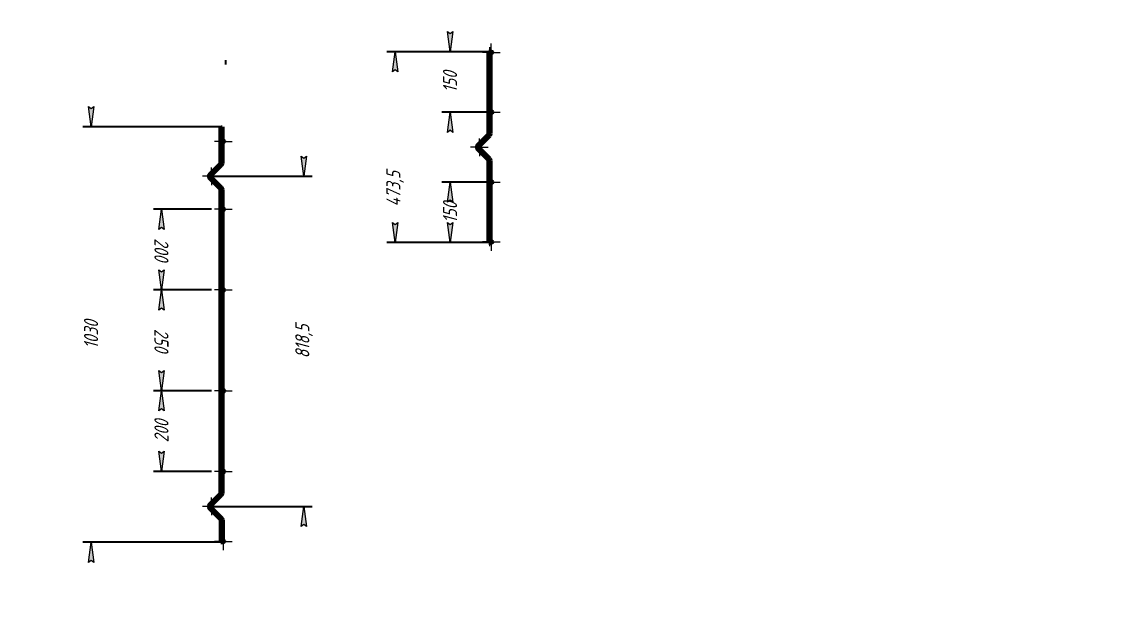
# Model space of a CAD drawing. Header units: millimetres. Extents: x 0 to 594, y 0 to 420.
# Drawn here: x 321.6 to 594, y 0 to 143.3 of the extents above; entities that cross this region are included whole.
import ezdxf

# ---------------------------------------------------------------- set-up
doc = ezdxf.new("R2010")
doc.units = ezdxf.units.MM
for name, pattern in [('K5LT_AXLED', [16.26710414886475, 11.76710414886475, -1.5, 1.5, -1.5]), ('K5LT_BASIC', [0]), ('K5LT_THIN', [0])]:
    doc.linetypes.add(name, pattern=pattern)
for name, color, linetype, true_color in [('DIM', 6, 'Continuous', 0xff00ff), ('FOR', 7, 'Continuous', 0xffffff), ('G', 3, 'Continuous', 0x00ff00), ('OSI', 2, 'Continuous', 0xffff00), ('R', 1, 'Continuous', 0xff0000)]:
    doc.layers.add(name, color=color, linetype=linetype, true_color=true_color)
doc.styles.add('KDIMTEXTSTYLE', font='GOST_AU.SHX', dxfattribs={"width": 0.96, "oblique": 15, "height": 5})
doc.dimstyles.new('KDIMSTYLE (0.10)', dxfattribs={"dimtxt": 5, "dimasz": 1, "dimexe": 2, "dimexo": 0, "dimgap": 1, "dimtad": 1, "dimlfac": 10, "dimtxsty": 'KDIMTEXTSTYLE', "dimsah": 1, "dimcen": 0, "dimdle": 1, "dimadec": 0, "dimazin": 0, "dimtfac": 0.667, "dimtmove": 0, "dimatfit": 3, "dimfxl": 1, "dimtvp": 1, "dimtolj": 1, "dimtzin": 0, "dimarcsym": 0})

# ---------------------------------------------------------------- blocks, each defined once
blk = doc.blocks.new('U43')
at = {"layer": 'OSI', "color": 30, "linetype": 'K5LT_AXLED', "lineweight": 18, "true_color": 0xff8000}
for q in [(371.5545078641412, 115.9126284037316), (369.3645078641412, 113.7226284037316), (373.7445078641413, 113.7226284037316), (371.5545078641412, 111.5326284037316)]:
    blk.add_line((371.5545078641412, 113.7226284037316), q, dxfattribs=at)
blk = doc.blocks.new('U44')
at = {"layer": 'OSI', "color": 30, "linetype": 'K5LT_AXLED', "lineweight": 18, "true_color": 0xff8000}
for q in [(368.6145078641412, 107.2376284037317), (366.4245078641412, 105.0476284037316), (370.8045078641412, 105.0476284037316), (368.6145078641412, 102.8576284037317)]:
    blk.add_line((368.6145078641412, 105.0476284037316), q, dxfattribs=at)
blk = doc.blocks.new('U45')
at = {"layer": 'OSI', "color": 30, "linetype": 'K5LT_AXLED', "lineweight": 18, "true_color": 0xff8000}
for q in [(368.6145078641412, 25.38762840373155), (366.4245078641412, 23.19762840373158), (370.8045078641412, 23.19762840373158), (368.6145078641412, 21.00762840373159)]:
    blk.add_line((368.6145078641412, 23.19762840373158), q, dxfattribs=at)
blk = doc.blocks.new('U46')
at = {"layer": 'OSI', "color": 30, "linetype": 'K5LT_AXLED', "lineweight": 18, "true_color": 0xff8000}
for q in [(371.5545078641412, 16.71262840373137), (369.3645078641412, 14.5226284037314), (373.7445078641413, 14.5226284037314), (371.5545078641412, 12.33262840373141)]:
    blk.add_line((371.5545078641412, 14.5226284037314), q, dxfattribs=at)
blk = doc.blocks.new('U47')
at = {"layer": 'OSI', "color": 30, "linetype": 'K5LT_AXLED', "lineweight": 18, "true_color": 0xff8000}
for q in [(371.5545078641412, 34.06262840373174), (369.3645078641412, 31.87262840373177), (373.7445078641413, 31.87262840373177), (371.5545078641412, 29.68262840373177)]:
    blk.add_line((371.5545078641412, 31.87262840373177), q, dxfattribs=at)
blk = doc.blocks.new('U48')
at = {"layer": 'OSI', "color": 30, "linetype": 'K5LT_AXLED', "lineweight": 18, "true_color": 0xff8000}
for q in [(438.0440949077778, 123.1426293156826), (435.8540949077778, 120.9526293156826), (440.2340949077778, 120.9526293156826), (438.0440949077778, 118.7626293156826)]:
    blk.add_line((438.0440949077778, 120.9526293156826), q, dxfattribs=at)
blk = doc.blocks.new('U49')
at = {"layer": 'OSI', "color": 30, "linetype": 'K5LT_AXLED', "lineweight": 18, "true_color": 0xff8000}
for q in [(435.1040949077777, 114.4676293156824), (432.9140949077777, 112.2776293156824), (437.2940949077777, 112.2776293156824), (435.1040949077777, 110.0876293156824)]:
    blk.add_line((435.1040949077777, 112.2776293156824), q, dxfattribs=at)
blk = doc.blocks.new('U50')
at = {"layer": 'OSI', "color": 30, "linetype": 'K5LT_AXLED', "lineweight": 18, "true_color": 0xff8000}
for q in [(435.8540949077778, 103.6026293156822), (438.0440949077778, 105.7926293156823), (440.2340949077778, 103.6026293156822), (438.0440949077778, 101.4126293156823)]:
    blk.add_line((438.0440949077778, 103.6026293156822), q, dxfattribs=at)
blk = doc.blocks.new('U51')
at = {"layer": 'OSI', "color": 30, "linetype": 'K5LT_AXLED', "lineweight": 18, "true_color": 0xff8000}
for q in [(438.0440949077778, 137.9526293156825), (435.8540949077778, 135.7626293156825), (440.2340949077778, 135.7626293156825), (438.0440949077778, 133.5726293156825)]:
    blk.add_line((438.0440949077778, 135.7626293156825), q, dxfattribs=at)
blk = doc.blocks.new('U52')
at = {"layer": 'OSI', "color": 30, "linetype": 'K5LT_AXLED', "lineweight": 18, "true_color": 0xff8000}
for q in [(438.0440949077778, 90.98262931568252), (435.8540949077778, 88.79262931568252), (440.2340949077778, 88.79262931568252), (438.0440949077778, 86.60262931568249)]:
    blk.add_line((438.0440949077778, 88.79262931568252), q, dxfattribs=at)
blk = doc.blocks.new('U72')
at = {"layer": 'OSI', "color": 30, "linetype": 'K5LT_AXLED', "lineweight": 18, "true_color": 0xff8000}
for q in [(371.5545078641412, 79.06386961541446), (369.3645078641412, 76.8738696154144), (373.7445078641412, 76.8738696154144), (371.5545078641412, 74.68386961541447)]:
    blk.add_line((371.5545078641412, 76.8738696154144), q, dxfattribs=at)
blk = doc.blocks.new('U73')
at = {"layer": 'OSI', "color": 30, "linetype": 'K5LT_AXLED', "lineweight": 18, "true_color": 0xff8000}
for q in [(369.3645078641412, 51.87296573157565), (371.5545078641412, 54.0629657315757), (373.7445078641412, 51.87296573157565), (371.5545078641412, 49.68296573157568)]:
    blk.add_line((371.5545078641412, 51.87296573157565), q, dxfattribs=at)
blk = doc.blocks.new('U74')
at = {"layer": 'OSI', "color": 30, "linetype": 'K5LT_AXLED', "lineweight": 18, "true_color": 0xff8000}
for q in [(371.5545078641413, 99.06295909469137), (369.3645078641413, 96.87295909469131), (373.7445078641413, 96.87295909469131), (371.5545078641413, 94.68295909469137)]:
    blk.add_line((371.5545078641413, 96.87295909469131), q, dxfattribs=at)
blk = doc.blocks.new('KDIMARROW_01')
at = {"layer": 'FOR'}
blk.add_hatch(color=0, dxfattribs=at).paths.add_polyline_path([(0, 0), (-5, 0.658262491226197), (-4.5, 5.51091059616309e-16), (-5, -0.6582624912261956)])
at = {"layer": 'R', "color": 0, "linetype": 'K5LT_THIN', "lineweight": 18}
for p, q in [((-4.5, 5.51091059616309e-16), (-5, 0.658262491226197)), ((-5, 0.658262491226197), (0, 0)), ((0, 0), (-5, -0.6582624912261956)), ((-5, -0.6582624912261956), (-4.5, 5.51091059616309e-16)), ((0, 0), (-1, 0))]:
    blk.add_line(p, q, dxfattribs=at)

msp = doc.modelspace()

# ---------------------------------------------------------------- linework, layer by layer
at = {"layer": 'G', "color": 5, "linetype": 'K5LT_BASIC', "lineweight": 60, "true_color": 0x0000ff}
for p, q in [((437.4740949077778, 115.6318428780556), (437.4740949077778, 135.9526293156825)), ((437.4740949077778, 135.9526293156825), (437.8540949077779, 135.9526293156825)), ((437.8540949077777, 115.6318428780556), (437.8540949077779, 135.9526293156825)), ((371.9845078641413, 133.3326284037313), (372.3645078641412, 133.3326284037313)), ((370.9845078641413, 108.4018419661046), (370.9845078641413, 117.3326284037314)), ((371.3645078641412, 108.4018419661046), (371.3645078641412, 117.3326284037314)), ((434.736191228759, 112.7655329947011), (437.3832980099456, 115.4126397758879)), ((435.00489180561, 112.4968324178502), (437.6519985867966, 115.1439391990367)), ((437.3832980099457, 109.1426188554771), (434.7361912287591, 111.7897256366636)), ((437.6519985867965, 109.411319432328), (435.0048918056099, 112.0584262135148)), ((368.2466041851226, 105.5355320827504), (370.8937109663091, 108.1826388639369)), ((368.5153047619734, 105.2668315058993), (371.16241154316, 107.9139382870861)), ((437.4740949077778, 88.60262931568249), (437.4740949077778, 108.9234157533094)), ((437.8540949077779, 88.60262931568249), (437.8540949077777, 108.9234157533094)), ((370.8937109663091, 101.9126179435261), (368.2466041851226, 104.5597247247129)), ((371.16241154316, 102.1813185203773), (368.5153047619734, 104.8284253015638)), ((370.9845078641413, 26.55184196610463), (370.9845078641413, 101.6934148413584)), ((371.3645078641412, 26.55184196610463), (371.3645078641412, 101.6934148413584)), ((437.4740949077778, 88.60262931568249), (437.8540949077779, 88.60262931568249)), ((368.2466041851226, 23.68553208275006), (370.8937109663091, 26.33263886393689)), ((368.5153047619734, 23.41683150589924), (371.16241154316, 26.0639382870857)), ((370.8937109663091, 20.06261794352613), (368.2466041851226, 22.70972472471257)), ((371.16241154316, 20.33131852037695), (368.5153047619734, 22.97842530156376)), ((370.9845078641413, 19.8434148413584), (370.9845078641413, 14.33262840373135)), ((371.3645078641413, 19.8434148413584), (371.3645078641413, 14.33262840373135)), ((371.3645078641413, 14.33262840373135), (370.9845078641413, 14.33262840373135))]:
    msp.add_line(p, q, dxfattribs=at)
for centre in [(438.0440949077777, 135.7626293156827), (438.0440949077777, 120.9526293156825), (371.5545078641413, 113.7226284037315), (435.1040949077777, 112.2776293156825), (368.6145078641412, 105.0476284037315), (438.0440949077777, 103.6026293156825), (371.5545078641412, 96.87295909469134), (438.0440949077777, 88.79262931568263), (371.5545078641412, 76.87386961541443), (371.5545078641412, 51.87296573157568), (371.5545078641412, 31.87262840373151), (368.6145078641412, 23.1976284037315), (371.5545078641413, 14.52262840373152)]:
    msp.add_circle(centre, 0.19, dxfattribs=at)
for centre, radius, start, end in [((437.1640949077777, 115.6318428780556), 0.3100000000000102, 315, 0), ((437.1640949077777, 115.6318428780556), 0.6900000000000102, 315.000000000002, 0), ((435.2240949077778, 112.2776293156825), 0.6900000000000209, 134.9999999999975, 224.9999999999988), ((435.2240949077778, 112.2776293156825), 0.3100000000000208, 134.9999999999976, 225.0000000000014), ((437.1640949077777, 108.9234157533094), 0.3100000000000112, 0, 45.00000000000131), ((437.1640949077777, 108.9234157533094), 0.690000000000011, 0, 44.99999999999921), ((370.6745078641412, 108.4018419661046), 0.3100000000000102, 315, 0), ((370.6745078641412, 108.4018419661046), 0.6900000000000102, 315.000000000002, 0), ((368.7345078641413, 105.0476284037315), 0.6900000000000209, 134.9999999999975, 224.9999999999988), ((368.7345078641413, 105.0476284037315), 0.3100000000000208, 134.9999999999976, 225.0000000000014), ((370.6745078641412, 101.6934148413584), 0.3100000000000112, 0, 45.00000000000131), ((370.6745078641412, 101.6934148413584), 0.690000000000011, 0, 44.99999999999921), ((370.6745078641412, 26.55184196610463), 0.3100000000000204, 314.9999999999985, 0), ((370.6745078641412, 26.55184196610463), 0.6900000000000204, 315.0000000000007, 0), ((368.7345078641413, 23.1976284037315), 0.690000000000015, 135.0000000000007, 224.9999999999993), ((368.7345078641413, 23.1976284037315), 0.3100000000000149, 134.9999999999985, 225.0000000000014), ((370.6745078641412, 19.8434148413584), 0.3100000000000203, 0, 45.00000000000149), ((370.6745078641412, 19.8434148413584), 0.6900000000000204, 0, 44.99999999999933)]:
    msp.add_arc(centre, radius, start, end, dxfattribs=at)
at = {"layer": 'OSI', "color": 30, "linetype": 'K5LT_AXLED', "lineweight": 18, "true_color": 0xff8000}
for p, q in [((437.6640949101619, 115.6318428780556), (437.6640949077778, 137.068329288837)), ((371.1745078665254, 108.4018419661046), (371.1745078665254, 117.6094192802713)), ((434.8705415188705, 112.6311827045898), (437.517648300057, 115.2782894857763)), ((437.5176483000569, 109.2769691455884), (434.8705415188704, 111.9240759267752)), ((368.3809544752339, 105.4011817926388), (371.0280612564204, 108.0482885738256)), ((437.6640949101621, 87.73366164369364), (437.6640949101619, 108.9234157533094)), ((371.0280612564204, 102.0469682336378), (368.3809544752339, 104.6940750148242)), ((371.1745078665254, 26.55184196610463), (371.1745078665254, 101.6934148413584)), ((368.3809544752339, 23.55118179263883), (371.0280612564204, 26.19828857382527)), ((371.0280612564204, 20.19696823363739), (368.3809544752339, 22.8440750148242)), ((371.1745078665255, 19.8434148413584), (371.1745078665255, 14.33262840373135))]:
    msp.add_line(p, q, dxfattribs=at)
for centre, radius, start, end in [((437.1640949077777, 115.6318428780556), 0.5000000023841958, 315.000000000002, 0), ((435.2240949077778, 112.2776293156825), 0.499999997615835, 134.9999999999976, 225.0000000000014), ((437.1640949077777, 108.9234157533094), 0.5000000023841968, 0, 44.99999999999921), ((370.6745078641412, 108.4018419661046), 0.5000000023841958, 315.000000000002, 0), ((368.7345078641413, 105.0476284037315), 0.499999997615835, 134.9999999999976, 225.0000000000014), ((370.6745078641412, 101.6934148413584), 0.5000000023841968, 0, 44.99999999999921), ((370.6745078641412, 26.55184196610463), 0.5000000023842062, 315.0000000000007, 0), ((368.7345078641413, 23.1976284037315), 0.4999999976158291, 134.9999999999985, 225.0000000000014), ((370.6745078641412, 19.8434148413584), 0.500000002384206, 0, 44.99999999999933)]:
    msp.add_arc(centre, radius, start, end, dxfattribs=at)

# ---------------------------------------------------------------- block references
at = {"layer": 'OSI'}
for name in ['U51', 'U48', 'U43', 'U49', 'U44', 'U50', 'U74', 'U52', 'U72', 'U73', 'U47', 'U45', 'U46']:
    msp.add_blockref(name, (0, 0), dxfattribs=at)

# ---------------------------------------------------------------- dimensions: what is measured, and where the dimension line sits
at = {"layer": 'DIM', "color": 7}
for base, p1, p2, angle, location in [((414.1777430298871, 135.9526293156825), (437.4740949077778, 88.60262931568246), (437.4740949077778, 135.9526293156825), 90, (414.1777430298871, 101.9526293156825)), ((427.8196835827375, 120.9526293156826), (437.8540949077778, 135.9526293156829), (437.8540949077778, 120.9526293156826), 90, (427.8196835827375, 128.4526293156828)), ((338.7757620026883, 14.33262840373135), (370.9845078641413, 117.3326284037314), (370.9845078641413, 14.33262840373135), 90, (338.7757620026883, 65.83262840373135)), ((391.5822133895372, 23.19762840373147), (368.6145078641412, 105.0476284037315), (368.6145078641414, 23.19762840373147), 90, (391.5822133895372, 64.12262840373148)), ((427.8196835827375, 103.6026293156829), (437.8540949077778, 88.60262931568295), (437.8540949077778, 103.6026293156829), 90, (427.8196835827375, 96.10262931568295)), ((356.2353234253903, 76.87636084121934), (368.6825078631242, 96.87262842748024), (368.6765078837941, 76.87262849872641), 269.98281132581536, (356.2383234150554, 86.87636080559625))]:
    msp.add_linear_dim(base=base, p1=p1, p2=p2, angle=angle, location=location, dimstyle='KDIMSTYLE (0.10)', override={"dimexo": 0, "dimpost": '\\H3.5;\\W0.965;\\Q15;<>', "dimblk1": 'KDIMARROW_01', "dimblk2": 'KDIMARROW_01', "dimse1": 0, "dimse2": 0, "dimclrt": 7, "dimtolj": 1}, dxfattribs=at).render()
for base, p1, angle, location, text in [((356.2393216898262, 51.8716376724222), (368.676507883794, 76.87262849872641), 270.0091676485023, (356.2373216991608, 64.37113775551904), '\\H3.5;\\W0.965;\\Q15;\\H3.5;\\W0.965;\\Q15;\\Q15;250'), ((356.239320774141, 51.87736050267665), (368.6745078641412, 31.87262840373151), 89.98281212317656, (356.2363207736493, 41.87686053827605), '\\H3.5;\\W0.965;\\Q15;\\H3.5;\\W0.965;\\Q15;\\Q15;200')]:
    msp.add_linear_dim(base=base, p1=p1, p2=(368.6805078651248, 51.87362833253275), angle=angle, location=location, text=text, dimstyle='KDIMSTYLE (0.10)', override={"dimexo": 0, "dimblk1": 'KDIMARROW_01', "dimblk2": 'KDIMARROW_01', "dimse1": 0, "dimse2": 0, "dimclrt": 7, "dimtolj": 1}, dxfattribs=at).render()

doc.saveas('drawing.dxf')
